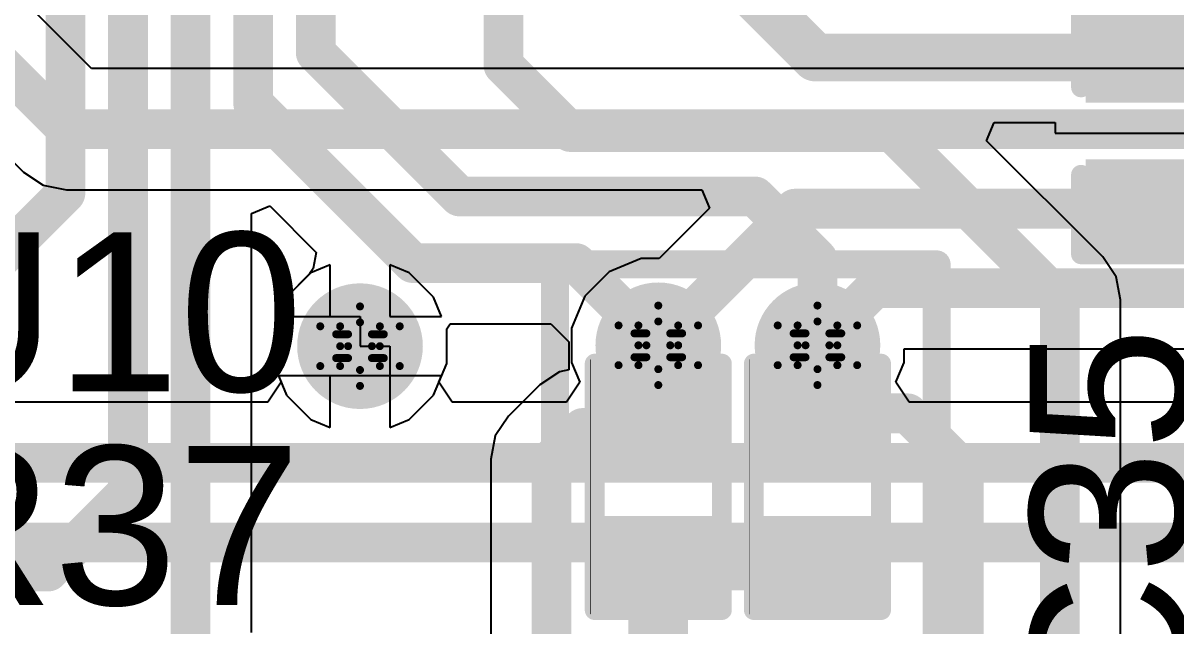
# Model space of a CAD drawing. Header units: inches. Extents: x -18 to 237, y -41 to 211.
# Drawn here: x 19.28 to 26.65, y 47.25 to 51.1 of the extents above; entities that cross this region are included whole.
import ezdxf

# ---------------------------------------------------------------- set-up
doc = ezdxf.new("R2010")
doc.units = ezdxf.units.IN
for name, color, linetype in [('Bottom Layer', 5, 'Continuous'), ('Bottom Solder', 6, 'Continuous'), ('Drill Drawing', 1, 'Continuous'), ('Top Layer', 1, 'Continuous'), ('Top Overlay', 2, 'Continuous'), ('Top Paste', 8, 'Continuous'), ('Top Solder', 216, 'Continuous'), ('Via Holes', 16, 'Continuous')]:
    doc.layers.add(name, color=color, linetype=linetype)
doc.styles.add('Arial', font='', dxfattribs={"height": 0.2})
doc.styles.get('Arial').set_extended_font_data('Arial')

# ---------------------------------------------------------------- blocks, each defined once
blk = doc.blocks.new('R___0402_50')
at = {"layer": 'Top Layer'}
for points in [[(-0.6985, -0.3175), (-0.6985, 0.3175), (-0.2413, 0.3175), (-0.2413, -0.3175)], [(0.2413, -0.3175), (0.2413, 0.3175), (0.6985, 0.3175), (0.6985, -0.3175)]]:
    blk.add_hatch(color=1, dxfattribs=at).paths.add_polyline_path(points)
at = {"layer": 'Top Paste'}
for points in [[(-0.6985, -0.3175), (-0.6985, 0.3175), (-0.2413, 0.3175), (-0.2413, -0.3175)], [(0.2413, -0.3175), (0.2413, 0.3175), (0.6985, 0.3175), (0.6985, -0.3175)]]:
    blk.add_hatch(color=8, dxfattribs=at).paths.add_polyline_path(points)
at = {"layer": 'Top Solder'}
for points in [[(-0.7535, -0.3725), (-0.7535, 0.3725), (-0.1863, 0.3725), (-0.1863, -0.3725)], [(0.1863, -0.3725), (0.1863, 0.3725), (0.7535, 0.3725), (0.7535, -0.3725)]]:
    blk.add_hatch(color=216, dxfattribs=at).paths.add_polyline_path(points)
at = {"layer": 'Top Overlay'}
for points, const_width in [([(0.7874, 0.4064), (-0.7874, 0.4064)], 0.127), ([(-0.7874, -0.4064), (-0.7874, 0.4064)], 0.127), ([(0.7874, -0.4064), (0.7874, 0.4064)], 0.127), ([(0.7874, -0.4064), (-0.7874, -0.4064)], 0.127), ([(0.8128, -0.4318), (-0.8128, -0.4318)], 0.00323)]:
    blk.add_lwpolyline(points, dxfattribs=dict(at, const_width=const_width))
for points, const_width in [([(-0.8191, 0.4064, 1), (-0.7556, 0.4064, 1)], 0.0635), ([(-0.8191, 0.4064, 1), (-0.7556, 0.4064, 1)], 0.0635), ([(0.7556, 0.4064, 1), (0.8191, 0.4064, 1)], 0.0635), ([(0.7556, 0.4064, 1), (0.8191, 0.4064, 1)], 0.0635), ([(-0.8191, -0.4064, 1), (-0.7556, -0.4064, 1)], 0.0635), ([(-0.8191, -0.4064, 1), (-0.7556, -0.4064, 1)], 0.0635), ([(0.7556, -0.4064, 1), (0.8191, -0.4064, 1)], 0.0635), ([(0.7556, -0.4064, 1), (0.8191, -0.4064, 1)], 0.0635), ([(-0.8136, -0.4318, 1), (-0.812, -0.4318, 1)], 0.00161), ([(0.812, -0.4318, 1), (0.8136, -0.4318, 1)], 0.00161)]:
    blk.add_lwpolyline(points, format="xyb", close=True, dxfattribs=dict(at, const_width=const_width))
blk = doc.blocks.new('R___0402_51')
at = {"layer": 'Top Layer'}
for points in [[(-0.6985, -0.3175), (-0.6985, 0.3175), (-0.2413, 0.3175), (-0.2413, -0.3175)], [(0.2413, -0.3175), (0.2413, 0.3175), (0.6985, 0.3175), (0.6985, -0.3175)]]:
    blk.add_hatch(color=1, dxfattribs=at).paths.add_polyline_path(points)
at = {"layer": 'Top Paste'}
for points in [[(-0.6985, -0.3175), (-0.6985, 0.3175), (-0.2413, 0.3175), (-0.2413, -0.3175)], [(0.2413, -0.3175), (0.2413, 0.3175), (0.6985, 0.3175), (0.6985, -0.3175)]]:
    blk.add_hatch(color=8, dxfattribs=at).paths.add_polyline_path(points)
at = {"layer": 'Top Solder'}
for points in [[(-0.7535, -0.3725), (-0.7535, 0.3725), (-0.1863, 0.3725), (-0.1863, -0.3725)], [(0.1863, -0.3725), (0.1863, 0.3725), (0.7535, 0.3725), (0.7535, -0.3725)]]:
    blk.add_hatch(color=216, dxfattribs=at).paths.add_polyline_path(points)
at = {"layer": 'Top Overlay'}
for points, const_width in [([(0.7874, 0.4064), (-0.7874, 0.4064)], 0.127), ([(-0.7874, -0.4064), (-0.7874, 0.4064)], 0.127), ([(0.7874, -0.4064), (0.7874, 0.4064)], 0.127), ([(0.7874, -0.4064), (-0.7874, -0.4064)], 0.127), ([(0.8128, -0.4318), (-0.8128, -0.4318)], 0.00323)]:
    blk.add_lwpolyline(points, dxfattribs=dict(at, const_width=const_width))
for points, const_width in [([(-0.8191, 0.4064, 1), (-0.7556, 0.4064, 1)], 0.0635), ([(-0.8191, 0.4064, 1), (-0.7556, 0.4064, 1)], 0.0635), ([(0.7556, 0.4064, 1), (0.8191, 0.4064, 1)], 0.0635), ([(0.7556, 0.4064, 1), (0.8191, 0.4064, 1)], 0.0635), ([(-0.8191, -0.4064, 1), (-0.7556, -0.4064, 1)], 0.0635), ([(-0.8191, -0.4064, 1), (-0.7556, -0.4064, 1)], 0.0635), ([(0.7556, -0.4064, 1), (0.8191, -0.4064, 1)], 0.0635), ([(0.7556, -0.4064, 1), (0.8191, -0.4064, 1)], 0.0635), ([(-0.8136, -0.4318, 1), (-0.812, -0.4318, 1)], 0.00161), ([(0.812, -0.4318, 1), (0.8136, -0.4318, 1)], 0.00161)]:
    blk.add_lwpolyline(points, format="xyb", close=True, dxfattribs=dict(at, const_width=const_width))
blk = doc.blocks.new('C___0402_129')
at = {"layer": 'Top Layer'}
for points in [[(-0.6985, -0.3175), (-0.6985, 0.3175), (-0.2413, 0.3175), (-0.2413, -0.3175)], [(0.2413, -0.3175), (0.2413, 0.3175), (0.6985, 0.3175), (0.6985, -0.3175)]]:
    blk.add_hatch(color=1, dxfattribs=at).paths.add_polyline_path(points)
at = {"layer": 'Top Paste'}
for points in [[(-0.6985, -0.3175), (-0.6985, 0.3175), (-0.2413, 0.3175), (-0.2413, -0.3175)], [(0.2413, -0.3175), (0.2413, 0.3175), (0.6985, 0.3175), (0.6985, -0.3175)]]:
    blk.add_hatch(color=8, dxfattribs=at).paths.add_polyline_path(points)
at = {"layer": 'Top Solder'}
for points in [[(-0.7585, -0.3775), (-0.7585, 0.3775), (-0.1813, 0.3775), (-0.1813, -0.3775)], [(0.1813, -0.3775), (0.1813, 0.3775), (0.7585, 0.3775), (0.7585, -0.3775)]]:
    blk.add_hatch(color=216, dxfattribs=at).paths.add_polyline_path(points)
at = {"layer": 'Top Overlay', "const_width": 0.127}
for points in [[(-0.7874, 0.4064), (-0.7874, -0.4064)], [(-0.7874, 0.4064), (-0.2794, 0.4064)], [(0.2794, 0.4064), (0.7874, 0.4064)], [(0.7874, 0.4064), (0.7874, -0.4064)], [(-0.7874, -0.4064), (-0.2794, -0.4064)], [(0.2794, -0.4064), (0.7874, -0.4064)]]:
    blk.add_lwpolyline(points, dxfattribs=at)
at = {"layer": 'Top Overlay', "const_width": 0.0635}
for points in [[(-0.8191, 0.4064, 1), (-0.7556, 0.4064, 1)], [(-0.8191, 0.4064, 1), (-0.7556, 0.4064, 1)], [(-0.3111, 0.4064, 1), (-0.2477, 0.4064, 1)], [(0.2477, 0.4064, 1), (0.3111, 0.4064, 1)], [(0.7556, 0.4064, 1), (0.8191, 0.4064, 1)], [(0.7556, 0.4064, 1), (0.8191, 0.4064, 1)], [(-0.8191, -0.4064, 1), (-0.7556, -0.4064, 1)], [(-0.8191, -0.4064, 1), (-0.7556, -0.4064, 1)], [(-0.3111, -0.4064, 1), (-0.2477, -0.4064, 1)], [(0.2477, -0.4064, 1), (0.3111, -0.4064, 1)], [(0.7556, -0.4064, 1), (0.8191, -0.4064, 1)], [(0.7556, -0.4064, 1), (0.8191, -0.4064, 1)]]:
    blk.add_lwpolyline(points, format="xyb", close=True, dxfattribs=at)

msp = doc.modelspace()

# ---------------------------------------------------------------- hatches: boundary and pattern name
at = {"layer": 'Bottom Layer'}
h = msp.add_hatch(color=5, dxfattribs=at)
edge = h.paths.add_edge_path()
edge.add_arc((21.4347, 49.0351), 0.3, 0, 360)
h = msp.add_hatch(color=5, dxfattribs=at)
edge = h.paths.add_edge_path()
edge.add_arc((23.3413, 49.0406), 0.3, 0, 360)
h = msp.add_hatch(color=5, dxfattribs=at)
edge = h.paths.add_edge_path()
edge.add_arc((24.3586, 49.0406), 0.3, 0, 360)
at = {"layer": 'Bottom Solder'}
h = msp.add_hatch(color=6, dxfattribs=at)
edge = h.paths.add_edge_path()
edge.add_arc((21.4347, 49.0351), 0.4016, 0, 360)
h = msp.add_hatch(color=6, dxfattribs=at)
edge = h.paths.add_edge_path()
edge.add_arc((23.3413, 49.0406), 0.4016, 0, 360)
h = msp.add_hatch(color=6, dxfattribs=at)
edge = h.paths.add_edge_path()
edge.add_arc((24.3586, 49.0406), 0.4016, 0, 360)
at = {"layer": 'Top Layer'}
h = msp.add_hatch(color=1, dxfattribs=at)
edge = h.paths.add_edge_path()
edge.add_arc((21.4347, 49.0351), 0.3, 0, 360)
h = msp.add_hatch(color=1, dxfattribs=at)
edge = h.paths.add_edge_path()
edge.add_arc((23.3413, 49.0406), 0.3, 0, 360)
h = msp.add_hatch(color=1, dxfattribs=at)
edge = h.paths.add_edge_path()
edge.add_arc((24.3586, 49.0406), 0.3, 0, 360)
at = {"layer": 'Top Solder'}
h = msp.add_hatch(color=216, dxfattribs=at)
edge = h.paths.add_edge_path()
edge.add_arc((21.4347, 49.0351), 0.4016, 0, 360)
h = msp.add_hatch(color=216, dxfattribs=at)
edge = h.paths.add_edge_path()
edge.add_arc((23.3413, 49.0406), 0.4016, 0, 360)
h = msp.add_hatch(color=216, dxfattribs=at)
edge = h.paths.add_edge_path()
edge.add_arc((24.3586, 49.0406), 0.4016, 0, 360)
at = {"layer": 'Via Holes'}
h = msp.add_hatch(color=7, dxfattribs=at)
edge = h.paths.add_edge_path()
edge.add_arc((21.4347, 49.0351), 0.15, 0, 360)
h = msp.add_hatch(color=7, dxfattribs=at)
edge = h.paths.add_edge_path()
edge.add_arc((23.3413, 49.0406), 0.15, 0, 360)
h = msp.add_hatch(color=7, dxfattribs=at)
edge = h.paths.add_edge_path()
edge.add_arc((24.3586, 49.0406), 0.15, 0, 360)

# ---------------------------------------------------------------- linework, layer by layer
at = {"layer": 'Bottom Layer'}
for p, q in [((19.7189, 50.8105), (19.2503, 51.2791)), ((18.5871, 50.8435), (19.2833, 50.1473)), ((31.4855, 50.8105), (19.7189, 50.8105)), ((19.2833, 50.1473), (19.4093, 50.0631)), ((19.4093, 50.0631), (19.558, 50.0335)), ((19.558, 50.0335), (23.6189, 50.0335)), ((23.6189, 50.0335), (23.6675, 49.9162)), ((23.6675, 49.9162), (23.3459, 49.5946)), ((23.2311, 49.5946), (23.0275, 49.5103)), ((23.3459, 49.5946), (23.2311, 49.5946)), ((21.2442, 49.5559), (21.1209, 49.5048)), ((21.2442, 49.2256), (21.2442, 49.5559)), ((21.7485, 49.5048), (21.6252, 49.5559)), ((21.6252, 49.5559), (21.6252, 49.2256)), ((21.1209, 49.5048), (20.9651, 49.349)), ((21.9044, 49.349), (21.7485, 49.5048)), ((23.0275, 49.5103), (22.8716, 49.3544)), ((20.9651, 49.349), (20.914, 49.2256)), ((21.9555, 49.2256), (21.9044, 49.349)), ((22.8716, 49.3544), (22.7873, 49.1508)), ((20.914, 49.2256), (21.2442, 49.2256)), ((21.6252, 49.2256), (21.9555, 49.2256)), ((22.7873, 49.1508), (22.7873, 48.9304)), ((24.9126, 48.9304), (24.9126, 49.0175)), ((24.9126, 49.0175), (30.8923, 49.0175)), ((22.7873, 48.9304), (22.8396, 48.8043)), ((24.8604, 48.8043), (24.9126, 48.9304)), ((20.9307, 48.8043), (20.8458, 48.6773)), ((21.9555, 48.8446), (20.914, 48.8446)), ((20.914, 48.8446), (20.9307, 48.8043)), ((21.9387, 48.8043), (21.9555, 48.8446)), ((22.0236, 48.6773), (21.9387, 48.8043)), ((22.8396, 48.8043), (22.7552, 48.6773)), ((24.9447, 48.6773), (24.8604, 48.8043)), ((20.8458, 48.6773), (17.8108, 48.6773)), ((22.7552, 48.6773), (22.0236, 48.6773)), ((30.7259, 48.6773), (24.9447, 48.6773))]:
    msp.add_line(p, q, dxfattribs=at)
at = {"layer": 'Bottom Layer', "const_width": 0.254}
for points in [[(18.8618, 51.1182), (19.558, 50.422)], [(19.558, 50.422), (41.148, 50.422)], [(23.3413, 49.0406), (24.2147, 49.914)], [(24.2147, 49.914), (41.2518, 49.914)], [(24.3586, 49.0406), (24.724, 49.406)], [(24.724, 49.406), (41.3992, 49.406)], [(17.6499, 48.2888), (30.8868, 48.2888)], [(17.3123, 47.7802), (31.75, 47.7802)]]:
    msp.add_lwpolyline(points, dxfattribs=at)
at = {"layer": 'Bottom Layer', "const_width": 0.127}
for points in [[(19.4945, 50.422, 1), (19.6215, 50.422, 1)], [(19.4945, 50.422, 1), (19.6215, 50.422, 1)], [(24.1512, 49.914, 1), (24.2782, 49.914, 1)], [(24.1512, 49.914, 1), (24.2782, 49.914, 1)], [(24.6605, 49.406, 1), (24.7875, 49.406, 1)], [(24.6605, 49.406, 1), (24.7875, 49.406, 1)], [(23.2778, 49.0406, 1), (23.4048, 49.0406, 1)], [(24.2951, 49.0406, 1), (24.4221, 49.0406, 1)]]:
    msp.add_lwpolyline(points, format="xyb", close=True, dxfattribs=at)
at = {"layer": 'Drill Drawing', "const_width": 0.0508}
for points in [[(21.3077, 49.1621), (21.4347, 49.2891)], [(21.4347, 49.2891), (21.5617, 49.1621)], [(23.2143, 49.1676), (23.3413, 49.2946)], [(23.3413, 49.2946), (23.4683, 49.1676)], [(24.2316, 49.1676), (24.3586, 49.2946)], [(24.3586, 49.2946), (24.4856, 49.1676)], [(21.1807, 49.1621), (21.3077, 49.0351)], [(21.1807, 49.1621), (21.3077, 49.1621)], [(21.3585, 49.1113), (21.4347, 49.1875)], [(21.4347, 49.1875), (21.5109, 49.1113)], [(21.5617, 49.1621), (21.6887, 49.1621)], [(21.5617, 49.0351), (21.6887, 49.1621)], [(23.0873, 49.1676), (23.2143, 49.0406)], [(23.0873, 49.1676), (23.2143, 49.1676)], [(23.2651, 49.1168), (23.3413, 49.193)], [(23.3413, 49.193), (23.4175, 49.1168)], [(23.4683, 49.1676), (23.5953, 49.1676)], [(23.4683, 49.0406), (23.5953, 49.1676)], [(24.1046, 49.1676), (24.2316, 49.0406)], [(24.1046, 49.1676), (24.2316, 49.1676)], [(24.2824, 49.1168), (24.3586, 49.193)], [(24.3586, 49.193), (24.4348, 49.1168)], [(24.4856, 49.1676), (24.6126, 49.1676)], [(24.4856, 49.0406), (24.6126, 49.1676)], [(21.2823, 49.1113), (21.3585, 49.0351)], [(21.2823, 49.1113), (21.3585, 49.1113)], [(21.5109, 49.1113), (21.5871, 49.1113)], [(21.5109, 49.0351), (21.5871, 49.1113)], [(23.1889, 49.1168), (23.2651, 49.0406)], [(23.1889, 49.1168), (23.2651, 49.1168)], [(23.4175, 49.1168), (23.4937, 49.1168)], [(23.4175, 49.0406), (23.4937, 49.1168)], [(24.2062, 49.1168), (24.2824, 49.0406)], [(24.2062, 49.1168), (24.2824, 49.1168)], [(24.4348, 49.1168), (24.511, 49.1168)], [(24.4348, 49.0406), (24.511, 49.1168)], [(21.1807, 48.9081), (21.3077, 49.0351)], [(21.2823, 48.9589), (21.3585, 49.0351)], [(21.5109, 49.0351), (21.5871, 48.9589)], [(21.5617, 49.0351), (21.6887, 48.9081)], [(23.0873, 48.9136), (23.2143, 49.0406)], [(23.1889, 48.9644), (23.2651, 49.0406)], [(23.4175, 49.0406), (23.4937, 48.9644)], [(23.4683, 49.0406), (23.5953, 48.9136)], [(24.1046, 48.9136), (24.2316, 49.0406)], [(24.2062, 48.9644), (24.2824, 49.0406)], [(24.4348, 49.0406), (24.511, 48.9644)], [(24.4856, 49.0406), (24.6126, 48.9136)], [(21.1807, 48.9081), (21.3077, 48.9081)], [(21.2823, 48.9589), (21.3585, 48.9589)], [(21.3077, 48.9081), (21.4347, 48.7811)], [(21.3585, 48.9589), (21.4347, 48.8827)], [(21.4347, 48.8827), (21.5109, 48.9589)], [(21.4347, 48.7811), (21.5617, 48.9081)], [(21.5109, 48.9589), (21.5871, 48.9589)], [(21.5617, 48.9081), (21.6887, 48.9081)], [(23.0873, 48.9136), (23.2143, 48.9136)], [(23.1889, 48.9644), (23.2651, 48.9644)], [(23.2143, 48.9136), (23.3413, 48.7866)], [(23.2651, 48.9644), (23.3413, 48.8882)], [(23.3413, 48.8882), (23.4175, 48.9644)], [(23.3413, 48.7866), (23.4683, 48.9136)], [(23.4175, 48.9644), (23.4937, 48.9644)], [(23.4683, 48.9136), (23.5953, 48.9136)], [(24.1046, 48.9136), (24.2316, 48.9136)], [(24.2062, 48.9644), (24.2824, 48.9644)], [(24.2316, 48.9136), (24.3586, 48.7866)], [(24.2824, 48.9644), (24.3586, 48.8882)], [(24.3586, 48.8882), (24.4348, 48.9644)], [(24.3586, 48.7866), (24.4856, 48.9136)], [(24.4348, 48.9644), (24.511, 48.9644)], [(24.4856, 48.9136), (24.6126, 48.9136)]]:
    msp.add_lwpolyline(points, dxfattribs=at)
at = {"layer": 'Drill Drawing', "const_width": 0.0254}
for points in [[(21.422, 49.2891, 1), (21.4474, 49.2891, 1)], [(21.422, 49.2891, 1), (21.4474, 49.2891, 1)], [(23.3286, 49.2946, 1), (23.354, 49.2946, 1)], [(23.3286, 49.2946, 1), (23.354, 49.2946, 1)], [(24.3459, 49.2946, 1), (24.3713, 49.2946, 1)], [(24.3459, 49.2946, 1), (24.3713, 49.2946, 1)], [(21.168, 49.1621, 1), (21.1934, 49.1621, 1)], [(21.168, 49.1621, 1), (21.1934, 49.1621, 1)], [(21.295, 49.1621, 1), (21.3204, 49.1621, 1)], [(21.295, 49.1621, 1), (21.3204, 49.1621, 1)], [(21.422, 49.1875, 1), (21.4474, 49.1875, 1)], [(21.422, 49.1875, 1), (21.4474, 49.1875, 1)], [(21.549, 49.1621, 1), (21.5744, 49.1621, 1)], [(21.549, 49.1621, 1), (21.5744, 49.1621, 1)], [(21.676, 49.1621, 1), (21.7014, 49.1621, 1)], [(21.676, 49.1621, 1), (21.7014, 49.1621, 1)], [(23.0746, 49.1676, 1), (23.1, 49.1676, 1)], [(23.0746, 49.1676, 1), (23.1, 49.1676, 1)], [(23.2016, 49.1676, 1), (23.227, 49.1676, 1)], [(23.2016, 49.1676, 1), (23.227, 49.1676, 1)], [(23.3286, 49.193, 1), (23.354, 49.193, 1)], [(23.3286, 49.193, 1), (23.354, 49.193, 1)], [(23.4556, 49.1676, 1), (23.481, 49.1676, 1)], [(23.4556, 49.1676, 1), (23.481, 49.1676, 1)], [(23.5826, 49.1676, 1), (23.608, 49.1676, 1)], [(23.5826, 49.1676, 1), (23.608, 49.1676, 1)], [(24.0919, 49.1676, 1), (24.1173, 49.1676, 1)], [(24.0919, 49.1676, 1), (24.1173, 49.1676, 1)], [(24.2189, 49.1676, 1), (24.2443, 49.1676, 1)], [(24.2189, 49.1676, 1), (24.2443, 49.1676, 1)], [(24.3459, 49.193, 1), (24.3713, 49.193, 1)], [(24.3459, 49.193, 1), (24.3713, 49.193, 1)], [(24.4729, 49.1676, 1), (24.4983, 49.1676, 1)], [(24.4729, 49.1676, 1), (24.4983, 49.1676, 1)], [(24.5999, 49.1676, 1), (24.6253, 49.1676, 1)], [(24.5999, 49.1676, 1), (24.6253, 49.1676, 1)], [(21.2696, 49.1113, 1), (21.295, 49.1113, 1)], [(21.2696, 49.1113, 1), (21.295, 49.1113, 1)], [(21.3458, 49.1113, 1), (21.3712, 49.1113, 1)], [(21.3458, 49.1113, 1), (21.3712, 49.1113, 1)], [(21.4982, 49.1113, 1), (21.5236, 49.1113, 1)], [(21.4982, 49.1113, 1), (21.5236, 49.1113, 1)], [(21.5744, 49.1113, 1), (21.5998, 49.1113, 1)], [(21.5744, 49.1113, 1), (21.5998, 49.1113, 1)], [(23.1762, 49.1168, 1), (23.2016, 49.1168, 1)], [(23.1762, 49.1168, 1), (23.2016, 49.1168, 1)], [(23.2524, 49.1168, 1), (23.2778, 49.1168, 1)], [(23.2524, 49.1168, 1), (23.2778, 49.1168, 1)], [(23.4048, 49.1168, 1), (23.4302, 49.1168, 1)], [(23.4048, 49.1168, 1), (23.4302, 49.1168, 1)], [(23.481, 49.1168, 1), (23.5064, 49.1168, 1)], [(23.481, 49.1168, 1), (23.5064, 49.1168, 1)], [(24.1935, 49.1168, 1), (24.2189, 49.1168, 1)], [(24.1935, 49.1168, 1), (24.2189, 49.1168, 1)], [(24.2697, 49.1168, 1), (24.2951, 49.1168, 1)], [(24.2697, 49.1168, 1), (24.2951, 49.1168, 1)], [(24.4221, 49.1168, 1), (24.4475, 49.1168, 1)], [(24.4221, 49.1168, 1), (24.4475, 49.1168, 1)], [(24.4983, 49.1168, 1), (24.5237, 49.1168, 1)], [(24.4983, 49.1168, 1), (24.5237, 49.1168, 1)], [(21.295, 49.0351, 1), (21.3204, 49.0351, 1)], [(21.295, 49.0351, 1), (21.3204, 49.0351, 1)], [(21.3458, 49.0351, 1), (21.3712, 49.0351, 1)], [(21.3458, 49.0351, 1), (21.3712, 49.0351, 1)], [(21.4982, 49.0351, 1), (21.5236, 49.0351, 1)], [(21.4982, 49.0351, 1), (21.5236, 49.0351, 1)], [(21.549, 49.0351, 1), (21.5744, 49.0351, 1)], [(21.549, 49.0351, 1), (21.5744, 49.0351, 1)], [(23.2016, 49.0406, 1), (23.227, 49.0406, 1)], [(23.2016, 49.0406, 1), (23.227, 49.0406, 1)], [(23.2524, 49.0406, 1), (23.2778, 49.0406, 1)], [(23.2524, 49.0406, 1), (23.2778, 49.0406, 1)], [(23.4048, 49.0406, 1), (23.4302, 49.0406, 1)], [(23.4048, 49.0406, 1), (23.4302, 49.0406, 1)], [(23.4556, 49.0406, 1), (23.481, 49.0406, 1)], [(23.4556, 49.0406, 1), (23.481, 49.0406, 1)], [(24.2189, 49.0406, 1), (24.2443, 49.0406, 1)], [(24.2189, 49.0406, 1), (24.2443, 49.0406, 1)], [(24.2697, 49.0406, 1), (24.2951, 49.0406, 1)], [(24.2697, 49.0406, 1), (24.2951, 49.0406, 1)], [(24.4221, 49.0406, 1), (24.4475, 49.0406, 1)], [(24.4221, 49.0406, 1), (24.4475, 49.0406, 1)], [(24.4729, 49.0406, 1), (24.4983, 49.0406, 1)], [(24.4729, 49.0406, 1), (24.4983, 49.0406, 1)], [(21.168, 48.9081, 1), (21.1934, 48.9081, 1)], [(21.168, 48.9081, 1), (21.1934, 48.9081, 1)], [(21.2696, 48.9589, 1), (21.295, 48.9589, 1)], [(21.2696, 48.9589, 1), (21.295, 48.9589, 1)], [(21.295, 48.9081, 1), (21.3204, 48.9081, 1)], [(21.295, 48.9081, 1), (21.3204, 48.9081, 1)], [(21.3458, 48.9589, 1), (21.3712, 48.9589, 1)], [(21.3458, 48.9589, 1), (21.3712, 48.9589, 1)], [(21.4982, 48.9589, 1), (21.5236, 48.9589, 1)], [(21.4982, 48.9589, 1), (21.5236, 48.9589, 1)], [(21.549, 48.9081, 1), (21.5744, 48.9081, 1)], [(21.549, 48.9081, 1), (21.5744, 48.9081, 1)], [(21.5744, 48.9589, 1), (21.5998, 48.9589, 1)], [(21.5744, 48.9589, 1), (21.5998, 48.9589, 1)], [(21.676, 48.9081, 1), (21.7014, 48.9081, 1)], [(21.676, 48.9081, 1), (21.7014, 48.9081, 1)], [(23.0746, 48.9136, 1), (23.1, 48.9136, 1)], [(23.0746, 48.9136, 1), (23.1, 48.9136, 1)], [(23.1762, 48.9644, 1), (23.2016, 48.9644, 1)], [(23.1762, 48.9644, 1), (23.2016, 48.9644, 1)], [(23.2016, 48.9136, 1), (23.227, 48.9136, 1)], [(23.2016, 48.9136, 1), (23.227, 48.9136, 1)], [(23.2524, 48.9644, 1), (23.2778, 48.9644, 1)], [(23.2524, 48.9644, 1), (23.2778, 48.9644, 1)], [(23.4048, 48.9644, 1), (23.4302, 48.9644, 1)], [(23.4048, 48.9644, 1), (23.4302, 48.9644, 1)], [(23.4556, 48.9136, 1), (23.481, 48.9136, 1)], [(23.4556, 48.9136, 1), (23.481, 48.9136, 1)], [(23.481, 48.9644, 1), (23.5064, 48.9644, 1)], [(23.481, 48.9644, 1), (23.5064, 48.9644, 1)], [(23.5826, 48.9136, 1), (23.608, 48.9136, 1)], [(23.5826, 48.9136, 1), (23.608, 48.9136, 1)], [(24.0919, 48.9136, 1), (24.1173, 48.9136, 1)], [(24.0919, 48.9136, 1), (24.1173, 48.9136, 1)], [(24.1935, 48.9644, 1), (24.2189, 48.9644, 1)], [(24.1935, 48.9644, 1), (24.2189, 48.9644, 1)], [(24.2189, 48.9136, 1), (24.2443, 48.9136, 1)], [(24.2189, 48.9136, 1), (24.2443, 48.9136, 1)], [(24.2697, 48.9644, 1), (24.2951, 48.9644, 1)], [(24.2697, 48.9644, 1), (24.2951, 48.9644, 1)], [(24.4221, 48.9644, 1), (24.4475, 48.9644, 1)], [(24.4221, 48.9644, 1), (24.4475, 48.9644, 1)], [(24.4729, 48.9136, 1), (24.4983, 48.9136, 1)], [(24.4729, 48.9136, 1), (24.4983, 48.9136, 1)], [(24.4983, 48.9644, 1), (24.5237, 48.9644, 1)], [(24.4983, 48.9644, 1), (24.5237, 48.9644, 1)], [(24.5999, 48.9136, 1), (24.6253, 48.9136, 1)], [(24.5999, 48.9136, 1), (24.6253, 48.9136, 1)], [(21.422, 48.8827, 1), (21.4474, 48.8827, 1)], [(21.422, 48.8827, 1), (21.4474, 48.8827, 1)], [(23.3286, 48.8882, 1), (23.354, 48.8882, 1)], [(23.3286, 48.8882, 1), (23.354, 48.8882, 1)], [(24.3459, 48.8882, 1), (24.3713, 48.8882, 1)], [(24.3459, 48.8882, 1), (24.3713, 48.8882, 1)], [(21.422, 48.7811, 1), (21.4474, 48.7811, 1)], [(21.422, 48.7811, 1), (21.4474, 48.7811, 1)], [(23.3286, 48.7866, 1), (23.354, 48.7866, 1)], [(23.3286, 48.7866, 1), (23.354, 48.7866, 1)], [(24.3459, 48.7866, 1), (24.3713, 48.7866, 1)], [(24.3459, 48.7866, 1), (24.3713, 48.7866, 1)]]:
    msp.add_lwpolyline(points, format="xyb", close=True, dxfattribs=at)
at = {"layer": 'Top Layer'}
for p, q in [((25.44, 50.348), (25.4886, 50.4653)), ((25.4886, 50.4653), (25.8783, 50.4653)), ((25.8783, 50.4653), (25.8783, 50.3971)), ((26.1827, 49.6053), (25.44, 50.348)), ((25.8783, 50.3971), (28.0627, 50.3971)), ((20.7403, 49.8828), (20.8576, 49.9314)), ((20.8576, 49.9314), (21.1555, 49.6335)), ((20.7403, 47.2045), (20.7403, 49.8828)), ((21.1555, 49.6335), (21.1354, 49.532)), ((26.2669, 49.4793), (26.1827, 49.6053)), ((21.1354, 49.532), (21.1127, 49.4966)), ((21.1127, 49.4966), (20.9651, 49.349)), ((26.2965, 49.3306), (26.2669, 49.4793)), ((20.9651, 49.349), (20.914, 49.2256)), ((26.2965, 45.991), (26.2965, 49.3306)), ((20.914, 49.2256), (21.4347, 49.2256)), ((21.4347, 49.2256), (21.4347, 49.0351)), ((21.9887, 49.1453), (22.0103, 49.1776)), ((22.0103, 49.1776), (22.655, 49.1776)), ((22.655, 49.1776), (22.7698, 49.0627)), ((21.9887, 48.9249), (21.9887, 49.1453)), ((21.4347, 49.0351), (21.6252, 49.0351)), ((21.6252, 49.0351), (21.6252, 48.5144)), ((22.7698, 49.0627), (22.7698, 48.8833)), ((21.9044, 48.7213), (21.9887, 48.9249)), ((22.7093, 48.8712), (22.5833, 48.787)), ((22.7698, 48.8833), (22.7093, 48.8712)), ((21.2442, 48.8446), (20.914, 48.8446)), ((20.914, 48.8446), (20.9651, 48.7213)), ((21.2442, 48.5144), (21.2442, 48.8446)), ((22.5833, 48.787), (22.3836, 48.5874)), ((20.9651, 48.7213), (21.1209, 48.5655)), ((21.7485, 48.5655), (21.9044, 48.7213)), ((21.1209, 48.5655), (21.2442, 48.5144)), ((21.6252, 48.5144), (21.7485, 48.5655)), ((22.3836, 48.5874), (22.2994, 48.4614)), ((22.2994, 48.4614), (22.2699, 48.3127)), ((22.2699, 48.3127), (22.2699, 46.3805))]:
    msp.add_line(p, q, dxfattribs=at)
for points, const_width in [([(23.5768, 51.6483), (24.3455, 50.8797)], 0.3048), ([(19.5518, 50.0124), (19.5518, 51.5897)], 0.254), ([(19.9518, 48.1047), (19.9518, 51.5897)], 0.254), ([(20.3518, 46.5025), (20.3518, 51.5897)], 0.254), ([(20.7518, 50.5866), (20.7518, 51.5897)], 0.254), ([(21.1518, 50.9104), (21.1518, 51.5897)], 0.254), ([(22.3518, 50.8307), (22.3518, 51.5897)], 0.254), ([(21.1518, 50.9104), (22.0701, 49.9921)], 0.254), ([(24.3455, 50.8797), (26.4498, 50.8797)], 0.3048), ([(26.4498, 50.8797), (27.4912, 50.8797)], 0.3048), ([(22.3518, 50.8307), (22.7788, 50.4038)], 0.254), ([(20.7518, 50.5866), (21.7723, 49.566)], 0.254), ([(22.7788, 50.4038), (24.8348, 50.4038)], 0.254), ([(24.8348, 50.4038), (25.908, 49.3306)], 0.254), ([(26.4498, 49.9399), (27.4912, 49.9399)], 0.508), ([(18.0072, 48.4677), (19.5518, 50.0124)], 0.254), ([(22.0701, 49.9921), (23.9595, 49.9921)], 0.254), ([(23.9595, 49.9921), (24.3586, 49.593)], 0.254), ([(21.7723, 49.566), (22.8159, 49.566)], 0.254), ([(22.8159, 49.566), (23.3413, 49.0406)], 0.254), ([(24.3586, 49.0406), (24.3586, 49.593)], 0.254), ([(25.908, 45.596), (25.908, 49.3306)], 0.254), ([(23.3413, 48.6059), (23.3413, 49.0406)], 0.254), ([(24.3586, 48.6059), (24.3586, 49.0406)], 0.254), ([(23.2477, 48.5123), (23.3413, 48.6059)], 0.254), ([(24.3586, 48.6059), (24.9357, 48.6059)], 0.254), ([(24.9357, 48.6059), (25.2939, 48.2477)], 0.254), ([(22.6583, 48.3127), (22.858, 48.5123)], 0.254), ([(22.858, 48.5123), (23.2477, 48.5123)], 0.254), ([(22.6583, 46.3805), (22.6583, 48.3127)], 0.254), ([(25.2939, 42.1585), (25.2939, 48.2477)], 0.254), ([(19.4418, 47.5947), (19.9518, 48.1047)], 0.254), ([(23.3413, 46.739), (23.3413, 47.6661)], 0.381), ([(23.3413, 47.6661), (24.3586, 47.6661)], 0.381), ([(19.0418, 47.5947), (19.4418, 47.5947)], 0.254)]:
    msp.add_lwpolyline(points, dxfattribs=dict(at, const_width=const_width))
for points, const_width in [([(21.0883, 50.9104, 1), (21.2153, 50.9104, 1)], 0.127), ([(21.0883, 50.9104, 1), (21.2153, 50.9104, 1)], 0.127), ([(24.2693, 50.8797, 1), (24.4217, 50.8797, 1)], 0.1524), ([(24.2693, 50.8797, 1), (24.4217, 50.8797, 1)], 0.1524), ([(26.3736, 50.8797, 1), (26.526, 50.8797, 1)], 0.1524), ([(26.3736, 50.8797, 1), (26.526, 50.8797, 1)], 0.1524), ([(22.2883, 50.8307, 1), (22.4153, 50.8307, 1)], 0.127), ([(22.2883, 50.8307, 1), (22.4153, 50.8307, 1)], 0.127), ([(20.6883, 50.5866, 1), (20.8153, 50.5866, 1)], 0.127), ([(20.6883, 50.5866, 1), (20.8153, 50.5866, 1)], 0.127), ([(22.7153, 50.4038, 1), (22.8423, 50.4038, 1)], 0.127), ([(22.7153, 50.4038, 1), (22.8423, 50.4038, 1)], 0.127), ([(24.7713, 50.4038, 1), (24.8983, 50.4038, 1)], 0.127), ([(24.7713, 50.4038, 1), (24.8983, 50.4038, 1)], 0.127), ([(26.3228, 49.9399, 1), (26.5768, 49.9399, 1)], 0.254), ([(19.4883, 50.0124, 1), (19.6153, 50.0124, 1)], 0.127), ([(19.4883, 50.0124, 1), (19.6153, 50.0124, 1)], 0.127), ([(22.0066, 49.9921, 1), (22.1336, 49.9921, 1)], 0.127), ([(22.0066, 49.9921, 1), (22.1336, 49.9921, 1)], 0.127), ([(23.896, 49.9921, 1), (24.023, 49.9921, 1)], 0.127), ([(23.896, 49.9921, 1), (24.023, 49.9921, 1)], 0.127), ([(21.7088, 49.566, 1), (21.8358, 49.566, 1)], 0.127), ([(21.7088, 49.566, 1), (21.8358, 49.566, 1)], 0.127), ([(22.7524, 49.566, 1), (22.8794, 49.566, 1)], 0.127), ([(22.7524, 49.566, 1), (22.8794, 49.566, 1)], 0.127), ([(24.2951, 49.593, 1), (24.4221, 49.593, 1)], 0.127), ([(24.2951, 49.593, 1), (24.4221, 49.593, 1)], 0.127), ([(25.8445, 49.3306, 1), (25.9715, 49.3306, 1)], 0.127), ([(25.8445, 49.3306, 1), (25.9715, 49.3306, 1)], 0.127), ([(23.2778, 49.0406, 1), (23.4048, 49.0406, 1)], 0.127), ([(23.2778, 49.0406, 1), (23.4048, 49.0406, 1)], 0.127), ([(24.2951, 49.0406, 1), (24.4221, 49.0406, 1)], 0.127), ([(24.2951, 49.0406, 1), (24.4221, 49.0406, 1)], 0.127), ([(23.2778, 48.6059, 1), (23.4048, 48.6059, 1)], 0.127), ([(23.2778, 48.6059, 1), (23.4048, 48.6059, 1)], 0.127), ([(24.2951, 48.6059, 1), (24.4221, 48.6059, 1)], 0.127), ([(24.2951, 48.6059, 1), (24.4221, 48.6059, 1)], 0.127), ([(24.8722, 48.6059, 1), (24.9992, 48.6059, 1)], 0.127), ([(24.8722, 48.6059, 1), (24.9992, 48.6059, 1)], 0.127), ([(22.7945, 48.5123, 1), (22.9215, 48.5123, 1)], 0.127), ([(22.7945, 48.5123, 1), (22.9215, 48.5123, 1)], 0.127), ([(23.1842, 48.5123, 1), (23.3112, 48.5123, 1)], 0.127), ([(23.1842, 48.5123, 1), (23.3112, 48.5123, 1)], 0.127), ([(22.5948, 48.3127, 1), (22.7218, 48.3127, 1)], 0.127), ([(22.5948, 48.3127, 1), (22.7218, 48.3127, 1)], 0.127), ([(25.2304, 48.2477, 1), (25.3574, 48.2477, 1)], 0.127), ([(25.2304, 48.2477, 1), (25.3574, 48.2477, 1)], 0.127), ([(19.8883, 48.1047, 1), (20.0153, 48.1047, 1)], 0.127), ([(19.8883, 48.1047, 1), (20.0153, 48.1047, 1)], 0.127), ([(23.2461, 47.6661, 1), (23.4366, 47.6661, 1)], 0.1905), ([(23.2461, 47.6661, 1), (23.4366, 47.6661, 1)], 0.1905), ([(24.2634, 47.6661, 1), (24.4539, 47.6661, 1)], 0.1905), ([(19.3783, 47.5947, 1), (19.5053, 47.5947, 1)], 0.127), ([(19.3783, 47.5947, 1), (19.5053, 47.5947, 1)], 0.127)]:
    msp.add_lwpolyline(points, format="xyb", close=True, dxfattribs=dict(at, const_width=const_width))
at = {"layer": 'Top Overlay', "const_width": 0.1778}
for points in [[(22.6807, 49.5584), (25.1206, 49.5584)], [(22.6807, 46.4088), (22.6807, 49.5584)], [(25.1206, 46.1465), (25.1206, 49.5584)]]:
    msp.add_lwpolyline(points, dxfattribs=at)
at = {"layer": 'Top Overlay', "const_width": 0.0889}
for points in [[(22.6363, 49.5584, 1), (22.7252, 49.5584, 1)], [(22.6363, 49.5584, 1), (22.7252, 49.5584, 1)], [(25.0762, 49.5584, 1), (25.1651, 49.5584, 1)], [(25.0762, 49.5584, 1), (25.1651, 49.5584, 1)]]:
    msp.add_lwpolyline(points, format="xyb", close=True, dxfattribs=at)

# ---------------------------------------------------------------- block references
for name, p, rotation in [('C___0402_129', (26.4498, 50.4098), 90), ('R___0402_51', (23.3413, 48.136), 270), ('R___0402_50', (24.3586, 48.136), 270)]:
    msp.add_blockref(name, p, dxfattribs=dict(rotation=rotation))

# ---------------------------------------------------------------- texts
at = {"layer": 'Top Overlay', "style": 'Arial'}
for s, p in [('U10', (18.4662, 48.7458)), ('R37', (18.4522, 47.3818))]:
    msp.add_text(s, height=1.016, dxfattribs=at).set_placement(p)
msp.add_text('C35', height=1.016, rotation=90, dxfattribs=at).set_placement((26.7314, 46.5549))

doc.saveas('drawing.dxf')
